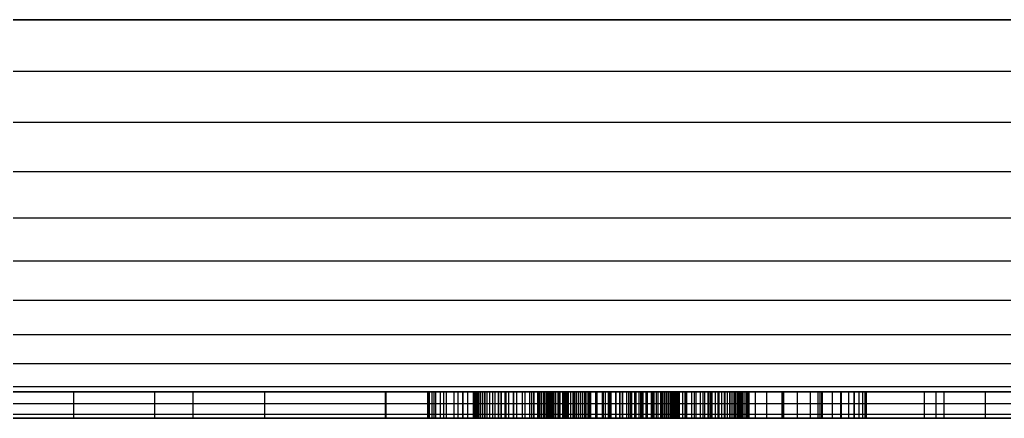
# Model space of a CAD drawing. Header units: millimetres. Extents: x -658 to 1307, y -81 to 472.
# Drawn here: x 588.76 to 599.88, y 308.11 to 312.61 of the extents above; entities that cross this region are included whole.
import ezdxf

# ---------------------------------------------------------------- set-up
doc = ezdxf.new("R2010")
doc.units = ezdxf.units.MM
doc.layers.get('0').update_dxf_attribs({"true_color": 0xffffff})
doc.layers.add('version_135', color=190, linetype='Continuous', true_color=0x9900ff)

# ---------------------------------------------------------------- blocks, each defined once
blk = doc.blocks.new('Group_21')
for p, q in [((-20.8, -42.314, -4.5), (97.2, -42.314, -4.5)), ((97.2, -42.314, 0), (-20.8, -42.314, 0)), ((94.2, -42.314, -34.5), (-17.8, -42.314, -34.499)), ((97.2, -42.9, -0.044), (-20.8, -42.9, -0.043)), ((97.2, -43.475, -0.163), (-20.8, -43.475, -0.162)), ((97.2, -44.03, -0.354), (-20.8, -44.03, -0.354)), ((97.2, -44.555, -0.616), (-20.8, -44.555, -0.616)), ((97.2, -45.042, -0.944), (-20.8, -45.042, -0.943)), ((97.2, -45.484, -1.331), (-20.8, -45.484, -1.331)), ((97.2, -45.871, -1.772), (-20.8, -45.871, -1.772)), ((97.2, -46.198, -2.259), (-20.8, -46.198, -2.259)), ((97.2, -46.46, -2.785), (-20.8, -46.46, -2.784)), ((-2.483, -46.514, -20.321), (-11.523, -46.514, -20.321)), ((-2.492, -46.514, -30.643), (-6.01, -46.514, -30.643)), ((-6.01, -46.514, -22.76), (-4.664, -46.514, -22.76)), ((-6.01, -46.514, -30.643), (-6.01, -46.514, -22.76)), ((-6.01, -46.814, -30.643), (-6.01, -46.514, -30.643)), ((-6.01, -46.814, -22.76), (-6.01, -46.514, -22.76)), ((-1.562, -46.514, -17.568), (-5.098, -46.514, -17.568)), ((-5.098, -46.514, -17.568), (-5.098, -46.514, -9.911)), ((-5.098, -46.814, -17.568), (-5.098, -46.514, -17.568)), ((-5.098, -46.814, -9.911), (-5.098, -46.514, -9.911)), ((-5.098, -46.514, -9.911), (-1.67, -46.514, -9.911)), ((-4.664, -46.514, -29.407), (-2.492, -46.514, -29.407)), ((-4.664, -46.514, -22.76), (-4.664, -46.514, -29.407)), ((-4.664, -46.814, -29.407), (-4.664, -46.514, -29.407)), ((-4.664, -46.814, -22.76), (-4.664, -46.514, -22.76)), ((-3.855, -46.514, -16.411), (-1.562, -46.514, -16.411)), ((-3.855, -46.514, -14.15), (-3.855, -46.514, -16.411)), ((-1.833, -46.514, -14.15), (-3.855, -46.514, -14.15)), ((-3.855, -46.514, -11.058), (-3.855, -46.514, -13.091)), ((-3.855, -46.514, -13.091), (-1.833, -46.514, -13.091)), ((-3.855, -46.814, -14.15), (-3.855, -46.514, -14.15)), ((-3.855, -46.814, -11.058), (-3.855, -46.514, -11.058)), ((-1.67, -46.514, -11.058), (-3.855, -46.514, -11.058)), ((-3.855, -46.814, -16.411), (-3.855, -46.514, -16.411)), ((-3.855, -46.814, -13.091), (-3.855, -46.514, -13.091)), ((-2.492, -46.514, -29.407), (-2.492, -46.514, -30.643)), ((-2.492, -46.814, -30.643), (-2.492, -46.514, -30.643)), ((-2.492, -46.814, -29.407), (-2.492, -46.514, -29.407)), ((-2.483, -46.514, -20.212), (-2.483, -46.514, -20.321)), ((-2.483, -46.814, -20.321), (-2.483, -46.514, -20.321)), ((-2.483, -46.814, -20.212), (-2.483, -46.514, -20.212)), ((-2.013, -46.814, -27.825), (-2.013, -46.514, -27.825)), ((-2.013, -46.814, -26.995), (-2.013, -46.514, -26.995)), ((-2.013, -46.814, -22.852), (-2.013, -46.514, -22.852)), ((-2.013, -46.814, -23.859), (-2.013, -46.514, -23.859)), ((-2.013, -46.814, -25.457), (-2.013, -46.514, -25.457)), ((-2.009, -46.514, -28.07), (-2.013, -46.514, -27.825)), ((-2.013, -46.514, -22.852), (-1.942, -46.514, -22.76)), ((-2.013, -46.514, -27.825), (-2.013, -46.514, -26.995)), ((-2.013, -46.514, -26.995), (-2.013, -46.514, -25.457)), ((-2.013, -46.514, -25.457), (-2.013, -46.514, -23.859)), ((-2.013, -46.514, -23.859), (-2.013, -46.514, -22.852)), ((-2.009, -46.814, -28.07), (-2.009, -46.514, -28.07)), ((-1.992, -46.514, -28.335), (-2.009, -46.514, -28.07)), ((-1.992, -46.814, -28.335), (-1.992, -46.514, -28.335)), ((-1.964, -46.514, -28.592), (-1.992, -46.514, -28.335)), ((-1.964, -46.814, -28.592), (-1.964, -46.514, -28.592)), ((-1.923, -46.514, -28.842), (-1.964, -46.514, -28.592)), ((-1.942, -46.814, -22.76), (-1.942, -46.514, -22.76)), ((-1.942, -46.514, -22.76), (-1.618, -46.514, -22.76)), ((-1.923, -46.814, -28.842), (-1.923, -46.514, -28.842)), ((-1.869, -46.514, -29.083), (-1.923, -46.514, -28.842)), ((-1.869, -46.814, -29.083), (-1.869, -46.514, -29.083)), ((-1.8, -46.514, -29.313), (-1.869, -46.514, -29.083)), ((-1.833, -46.514, -13.091), (-1.833, -46.514, -14.15)), ((-1.833, -46.814, -13.091), (-1.833, -46.514, -13.091)), ((-1.833, -46.814, -14.15), (-1.833, -46.514, -14.15)), ((-1.8, -46.814, -29.313), (-1.8, -46.514, -29.313)), ((-1.715, -46.514, -29.529), (-1.8, -46.514, -29.313)), ((-1.715, -46.814, -29.529), (-1.715, -46.514, -29.529)), ((-1.614, -46.514, -29.731), (-1.715, -46.514, -29.529)), ((-1.67, -46.814, -9.911), (-1.67, -46.514, -9.911)), ((-1.67, -46.814, -11.058), (-1.67, -46.514, -11.058)), ((-1.67, -46.514, -9.911), (-1.67, -46.514, -11.058)), ((-1.618, -46.814, -22.76), (-1.618, -46.514, -22.76)), ((-1.618, -46.514, -22.76), (-1.186, -46.514, -22.76)), ((-1.614, -46.814, -29.731), (-1.614, -46.514, -29.731)), ((-1.497, -46.514, -29.92), (-1.614, -46.514, -29.731)), ((-1.562, -46.514, -16.411), (-1.562, -46.514, -17.568)), ((-1.562, -46.814, -17.568), (-1.562, -46.514, -17.568)), ((-1.562, -46.814, -16.411), (-1.562, -46.514, -16.411)), ((-1.497, -46.814, -29.92), (-1.497, -46.514, -29.92)), ((-1.363, -46.514, -30.095), (-1.497, -46.514, -29.92)), ((-1.482, -46.814, -20.31), (-1.482, -46.514, -20.31)), ((-1.477, -46.814, -20.179), (-1.477, -46.514, -20.179)), ((-1.47, -46.814, -20.437), (-1.47, -46.514, -20.437)), ((-1.46, -46.814, -20.048), (-1.46, -46.514, -20.048)), ((-1.446, -46.814, -20.561), (-1.446, -46.514, -20.561)), ((-1.431, -46.814, -19.919), (-1.431, -46.514, -19.919)), ((-1.412, -46.814, -20.684), (-1.412, -46.514, -20.684)), ((-1.391, -46.814, -19.794), (-1.391, -46.514, -19.794)), ((-1.368, -46.814, -20.803), (-1.368, -46.514, -20.803)), ((-1.363, -46.814, -30.095), (-1.363, -46.514, -30.095)), ((-1.213, -46.514, -30.254), (-1.363, -46.514, -30.095)), ((-1.341, -46.814, -19.672), (-1.341, -46.514, -19.672)), ((-1.314, -46.814, -20.918), (-1.314, -46.514, -20.918)), ((-1.28, -46.814, -19.555), (-1.28, -46.514, -19.555)), ((-1.251, -46.814, -21.028), (-1.251, -46.514, -21.028)), ((-1.213, -46.814, -30.254), (-1.213, -46.514, -30.254)), ((-1.046, -46.514, -30.396), (-1.213, -46.514, -30.254)), ((-1.209, -46.814, -19.444), (-1.209, -46.514, -19.444)), ((-1.186, -46.814, -22.76), (-1.186, -46.514, -22.76)), ((-1.186, -46.514, -22.76), (-0.816, -46.514, -22.76)), ((-1.179, -46.814, -21.132), (-1.179, -46.514, -21.132)), ((0.157, -46.514, -17.568), (-1.14, -46.514, -17.568)), ((-1.14, -46.514, -17.568), (0.763, -46.514, -9.911)), ((-1.14, -46.814, -17.568), (-1.14, -46.514, -17.568)), ((-1.129, -46.814, -19.339), (-1.129, -46.514, -19.339)), ((-1.098, -46.814, -21.23), (-1.098, -46.514, -21.23)), ((-1.046, -46.814, -30.396), (-1.046, -46.514, -30.396)), ((-0.862, -46.514, -30.52), (-1.046, -46.514, -30.396)), ((-1.04, -46.814, -19.242), (-1.04, -46.514, -19.242)), ((-1.009, -46.814, -21.321), (-1.009, -46.514, -21.321)), ((-0.943, -46.814, -19.153), (-0.943, -46.514, -19.153)), ((-0.913, -46.814, -21.404), (-0.913, -46.514, -21.404)), ((-0.862, -46.814, -30.52), (-0.862, -46.514, -30.52)), ((-0.661, -46.514, -30.628), (-0.862, -46.514, -30.52)), ((-0.838, -46.814, -19.073), (-0.838, -46.514, -19.073)), ((-0.816, -46.514, -22.76), (-0.677, -46.514, -22.766)), ((-0.816, -46.814, -22.76), (-0.816, -46.514, -22.76)), ((-0.81, -46.814, -21.479), (-0.81, -46.514, -21.479)), ((-0.771, -46.814, -20.242), (-0.771, -46.514, -20.242)), ((-0.77, -46.814, -20.166), (-0.77, -46.514, -20.166)), ((-0.766, -46.514, -20.36), (-0.759, -46.514, -20.432)), ((-0.765, -46.514, -20.318), (-0.766, -46.514, -20.36)), ((-0.766, -46.814, -20.36), (-0.766, -46.514, -20.36)), ((-0.765, -46.814, -20.318), (-0.765, -46.514, -20.318)), ((-0.762, -46.814, -20.09), (-0.762, -46.514, -20.09)), ((-0.759, -46.514, -20.432), (-0.746, -46.514, -20.504)), ((-0.759, -46.814, -20.432), (-0.759, -46.514, -20.432)), ((-0.747, -46.814, -20.015), (-0.747, -46.514, -20.015)), ((-0.746, -46.514, -20.504), (-0.727, -46.514, -20.573)), ((-0.746, -46.814, -20.504), (-0.746, -46.514, -20.504)), ((-0.727, -46.514, -20.573), (-0.701, -46.514, -20.641)), ((-0.727, -46.814, -19.002), (-0.727, -46.514, -19.002)), ((-0.727, -46.814, -20.573), (-0.727, -46.514, -20.573)), ((-0.724, -46.814, -19.943), (-0.724, -46.514, -19.943)), ((-0.702, -46.814, -21.545), (-0.702, -46.514, -21.545)), ((-0.701, -46.514, -20.641), (-0.67, -46.514, -20.706)), ((-0.701, -46.814, -20.641), (-0.701, -46.514, -20.641)), ((-0.695, -46.814, -19.872), (-0.695, -46.514, -19.872)), ((-0.677, -46.514, -26.526), (-0.677, -46.514, -27.587)), ((-0.677, -46.514, -27.587), (-0.676, -46.514, -27.814)), ((-0.677, -46.514, -22.766), (-0.677, -46.514, -23.481)), ((-0.677, -46.514, -24.946), (-0.677, -46.514, -26.526)), ((-0.677, -46.514, -23.481), (-0.677, -46.514, -24.946)), ((-0.677, -46.814, -26.526), (-0.677, -46.514, -26.526)), ((-0.677, -46.814, -22.766), (-0.677, -46.514, -22.766)), ((-0.677, -46.814, -27.587), (-0.677, -46.514, -27.587)), ((-0.677, -46.814, -23.481), (-0.677, -46.514, -23.481)), ((-0.677, -46.814, -24.946), (-0.677, -46.514, -24.946)), ((-0.676, -46.514, -27.814), (-0.671, -46.514, -27.973)), ((-0.676, -46.814, -27.814), (-0.676, -46.514, -27.814)), ((-0.671, -46.514, -27.973), (-0.661, -46.514, -28.129)), ((-0.671, -46.814, -27.973), (-0.671, -46.514, -27.973)), ((-0.67, -46.514, -20.706), (-0.632, -46.514, -20.768)), ((-0.67, -46.814, -20.706), (-0.67, -46.514, -20.706)), ((-0.661, -46.814, -30.628), (-0.661, -46.514, -30.628)), ((-0.661, -46.514, -28.129), (-0.646, -46.514, -28.282)), ((-0.442, -46.514, -30.716), (-0.661, -46.514, -30.628)), ((-0.661, -46.814, -28.129), (-0.661, -46.514, -28.129)), ((-0.66, -46.814, -19.805), (-0.66, -46.514, -19.805)), ((-0.646, -46.514, -28.282), (-0.627, -46.514, -28.433)), ((-0.646, -46.814, -28.282), (-0.646, -46.514, -28.282)), ((-0.632, -46.514, -20.768), (-0.589, -46.514, -20.826)), ((-0.632, -46.814, -20.768), (-0.632, -46.514, -20.768)), ((-0.627, -46.514, -28.433), (-0.601, -46.514, -28.578)), ((-0.627, -46.814, -28.433), (-0.627, -46.514, -28.433)), ((-0.618, -46.814, -19.741), (-0.618, -46.514, -19.741)), ((-0.61, -46.814, -18.941), (-0.61, -46.514, -18.941)), ((-0.601, -46.514, -28.578), (-0.568, -46.514, -28.716)), ((-0.601, -46.814, -28.578), (-0.601, -46.514, -28.578)), ((-0.589, -46.514, -20.826), (-0.541, -46.514, -20.88)), ((-0.589, -46.814, -20.826), (-0.589, -46.514, -20.826)), ((-0.588, -46.814, -21.601), (-0.588, -46.514, -21.601)), ((-0.57, -46.814, -19.682), (-0.57, -46.514, -19.682)), ((-0.568, -46.514, -28.716), (-0.527, -46.514, -28.845)), ((-0.568, -46.814, -28.716), (-0.568, -46.514, -28.716)), ((-0.541, -46.514, -20.88), (-0.489, -46.514, -20.929)), ((-0.541, -46.814, -20.88), (-0.541, -46.514, -20.88)), ((-0.527, -46.514, -28.845), (-0.478, -46.514, -28.966)), ((-0.527, -46.814, -28.845), (-0.527, -46.514, -28.845)), ((-0.517, -46.814, -19.627), (-0.517, -46.514, -19.627)), ((-0.489, -46.514, -20.929), (-0.432, -46.514, -20.974)), ((-0.489, -46.814, -20.929), (-0.489, -46.514, -20.929)), ((-0.488, -46.814, -18.89), (-0.488, -46.514, -18.89)), ((-0.478, -46.514, -28.966), (-0.422, -46.514, -29.079)), ((-0.478, -46.814, -28.966), (-0.478, -46.514, -28.966)), ((-0.47, -46.814, -21.648), (-0.47, -46.514, -21.648)), ((-0.459, -46.814, -19.578), (-0.459, -46.514, -19.578)), ((-0.442, -46.814, -30.716), (-0.442, -46.514, -30.716)), ((-0.201, -46.514, -30.781), (-0.442, -46.514, -30.716)), ((-0.432, -46.514, -20.974), (-0.371, -46.514, -21.013)), ((-0.432, -46.814, -20.974), (-0.432, -46.514, -20.974)), ((-0.422, -46.514, -29.079), (-0.357, -46.514, -29.182)), ((-0.422, -46.814, -29.079), (-0.422, -46.514, -29.079)), ((-0.397, -46.814, -19.534), (-0.397, -46.514, -19.534)), ((-0.371, -46.514, -21.013), (-0.307, -46.514, -21.046)), ((-0.371, -46.814, -21.013), (-0.371, -46.514, -21.013)), ((-0.363, -46.814, -18.851), (-0.363, -46.514, -18.851)), ((-0.357, -46.514, -29.182), (-0.283, -46.514, -29.275)), ((-0.357, -46.814, -29.182), (-0.357, -46.514, -29.182)), ((-0.349, -46.814, -21.685), (-0.349, -46.514, -21.685)), ((-0.33, -46.814, -19.497), (-0.33, -46.514, -19.497)), ((-0.307, -46.514, -21.046), (-0.24, -46.514, -21.074)), ((-0.307, -46.814, -21.046), (-0.307, -46.514, -21.046)), ((-0.283, -46.514, -29.275), (-0.199, -46.514, -29.357)), ((-0.283, -46.814, -29.275), (-0.283, -46.514, -29.275)), ((-0.261, -46.814, -19.466), (-0.261, -46.514, -19.466)), ((-0.24, -46.514, -21.074), (-0.171, -46.514, -21.095)), ((-0.24, -46.814, -21.074), (-0.24, -46.514, -21.074)), ((-0.234, -46.814, -18.822), (-0.234, -46.514, -18.822)), ((-0.224, -46.814, -21.711), (-0.224, -46.514, -21.711)), ((-0.201, -46.814, -30.781), (-0.201, -46.514, -30.781)), ((0.059, -46.514, -30.823), (-0.201, -46.514, -30.781)), ((-0.199, -46.514, -29.357), (-0.107, -46.514, -29.429)), ((-0.199, -46.814, -29.357), (-0.199, -46.514, -29.357)), ((-0.188, -46.814, -19.442), (-0.188, -46.514, -19.442)), ((-0.171, -46.514, -21.095), (-0.1, -46.514, -21.11)), ((-0.171, -46.814, -21.095), (-0.171, -46.514, -21.095)), ((-0.114, -46.814, -19.424), (-0.114, -46.514, -19.424)), ((-0.107, -46.514, -29.429), (-0.004, -46.514, -29.489)), ((-0.107, -46.814, -29.429), (-0.107, -46.514, -29.429)), ((-0.103, -46.814, -18.805), (-0.103, -46.514, -18.805)), ((-0.1, -46.514, -21.11), (-0.028, -46.514, -21.119)), ((-0.1, -46.814, -21.11), (-0.1, -46.514, -21.11)), ((-0.098, -46.814, -21.727), (-0.098, -46.514, -21.727)), ((-0.039, -46.814, -19.414), (-0.039, -46.514, -19.414)), ((-0.028, -46.514, -21.119), (0.044, -46.514, -21.121)), ((-0.028, -46.814, -21.119), (-0.028, -46.514, -21.119)), ((-0.004, -46.514, -29.489), (0.111, -46.514, -29.535)), ((-0.004, -46.814, -29.489), (-0.004, -46.514, -29.489)), ((0.028, -46.814, -21.733), (0.028, -46.514, -21.733)), ((0.028, -46.814, -18.799), (0.028, -46.514, -18.799)), ((0.037, -46.814, -19.411), (0.037, -46.514, -19.411)), ((0.044, -46.514, -21.121), (0.116, -46.514, -21.116)), ((0.044, -46.814, -21.121), (0.044, -46.514, -21.121)), ((0.059, -46.814, -30.823), (0.059, -46.514, -30.823)), ((0.341, -46.514, -30.842), (0.059, -46.514, -30.823)), ((0.111, -46.514, -29.535), (0.237, -46.514, -29.566)), ((0.111, -46.814, -29.535), (0.111, -46.514, -29.535)), ((0.113, -46.814, -19.415), (0.113, -46.514, -19.415)), ((0.116, -46.514, -21.116), (0.188, -46.514, -21.105)), ((0.116, -46.814, -21.116), (0.116, -46.514, -21.116)), ((0.155, -46.814, -21.727), (0.155, -46.514, -21.727)), ((0.546, -46.514, -15.946), (0.157, -46.514, -17.568)), ((0.157, -46.814, -17.568), (0.157, -46.514, -17.568)), ((0.16, -46.814, -18.805), (0.16, -46.514, -18.805)), ((0.188, -46.514, -21.105), (0.258, -46.514, -21.087)), ((0.188, -46.814, -21.105), (0.188, -46.514, -21.105)), ((0.189, -46.814, -19.427), (0.189, -46.514, -19.427)), ((0.237, -46.514, -29.566), (0.376, -46.514, -29.583)), ((0.237, -46.814, -29.566), (0.237, -46.514, -29.566)), ((0.258, -46.514, -21.087), (0.326, -46.514, -21.063)), ((0.258, -46.814, -21.087), (0.258, -46.514, -21.087)), ((0.262, -46.814, -19.445), (0.262, -46.514, -19.445)), ((0.281, -46.814, -21.711), (0.281, -46.514, -21.711)), ((0.291, -46.814, -18.822), (0.291, -46.514, -18.822)), ((0.326, -46.514, -21.063), (0.392, -46.514, -21.033)), ((0.326, -46.814, -21.063), (0.326, -46.514, -21.063)), ((0.334, -46.814, -19.471), (0.334, -46.514, -19.471)), ((0.341, -46.814, -30.842), (0.341, -46.514, -30.842)), ((0.634, -46.514, -30.839), (0.341, -46.514, -30.842)), ((0.376, -46.514, -29.583), (0.525, -46.514, -29.585)), ((0.376, -46.814, -29.583), (0.376, -46.514, -29.583)), ((0.392, -46.514, -21.033), (0.454, -46.514, -20.998)), ((0.392, -46.814, -21.033), (0.392, -46.514, -21.033)), ((0.403, -46.814, -19.503), (0.403, -46.514, -19.503)), ((0.405, -46.814, -21.685), (0.405, -46.514, -21.685)), ((0.42, -46.814, -18.851), (0.42, -46.514, -18.851)), ((0.454, -46.814, -20.998), (0.454, -46.514, -20.998)), ((0.454, -46.514, -20.998), (0.514, -46.514, -20.956)), ((0.469, -46.814, -19.541), (0.469, -46.514, -19.541)), ((0.514, -46.514, -20.956), (0.569, -46.514, -20.91)), ((0.514, -46.814, -20.956), (0.514, -46.514, -20.956)), ((0.525, -46.514, -29.585), (0.666, -46.514, -29.572)), ((0.525, -46.814, -29.585), (0.525, -46.514, -29.585)), ((0.527, -46.814, -21.648), (0.527, -46.514, -21.648)), ((0.531, -46.814, -19.586), (0.531, -46.514, -19.586)), ((0.545, -46.814, -18.89), (0.545, -46.514, -18.89)), ((2.558, -46.514, -15.946), (0.546, -46.514, -15.946)), ((0.546, -46.814, -15.946), (0.546, -46.514, -15.946)), ((0.569, -46.514, -20.91), (0.62, -46.514, -20.858)), ((0.569, -46.814, -20.91), (0.569, -46.514, -20.91)), ((0.588, -46.814, -19.636), (0.588, -46.514, -19.636)), ((0.62, -46.514, -20.858), (0.666, -46.514, -20.802)), ((0.62, -46.814, -20.858), (0.62, -46.514, -20.858)), ((0.634, -46.814, -30.839), (0.634, -46.514, -30.839)), ((0.91, -46.514, -30.814), (0.634, -46.514, -30.839)), ((0.64, -46.814, -19.692), (0.64, -46.514, -19.692)), ((0.645, -46.814, -21.601), (0.645, -46.514, -21.601)), ((0.666, -46.514, -20.802), (0.706, -46.514, -20.743)), ((0.666, -46.814, -20.802), (0.666, -46.514, -20.802)), ((0.666, -46.514, -29.572), (0.796, -46.514, -29.545)), ((0.666, -46.814, -29.572), (0.666, -46.514, -29.572)), ((0.667, -46.814, -18.941), (0.667, -46.514, -18.941)), ((0.687, -46.814, -19.752), (0.687, -46.514, -19.752)), ((0.706, -46.514, -20.743), (0.742, -46.514, -20.679)), ((0.706, -46.814, -20.743), (0.706, -46.514, -20.743)), ((0.709, -46.814, -14.929), (0.709, -46.514, -14.929)), ((1.542, -46.514, -11.134), (0.709, -46.514, -14.929)), ((0.709, -46.514, -14.929), (2.396, -46.514, -14.929)), ((0.728, -46.814, -19.816), (0.728, -46.514, -19.816)), ((0.742, -46.514, -20.679), (0.771, -46.514, -20.613)), ((0.742, -46.814, -20.679), (0.742, -46.514, -20.679)), ((0.759, -46.814, -21.545), (0.759, -46.514, -21.545)), ((0.762, -46.814, -19.884), (0.762, -46.514, -19.884)), ((0.763, -46.514, -9.911), (2.418, -46.514, -9.911)), ((0.763, -46.814, -9.911), (0.763, -46.514, -9.911)), ((0.771, -46.514, -20.613), (0.794, -46.514, -20.545)), ((0.771, -46.814, -20.613), (0.771, -46.514, -20.613)), ((0.784, -46.814, -19.002), (0.784, -46.514, -19.002)), ((0.79, -46.814, -19.955), (0.79, -46.514, -19.955)), ((0.794, -46.514, -20.545), (0.811, -46.514, -20.474)), ((0.794, -46.814, -20.545), (0.794, -46.514, -20.545)), ((0.796, -46.514, -29.545), (0.914, -46.514, -29.503)), ((0.796, -46.814, -29.545), (0.796, -46.514, -29.545)), ((0.811, -46.514, -20.474), (0.821, -46.514, -20.403)), ((0.811, -46.814, -20.028), (0.811, -46.514, -20.028)), ((0.811, -46.814, -20.474), (0.811, -46.514, -20.474)), ((0.821, -46.514, -20.403), (0.825, -46.514, -20.331)), ((0.821, -46.814, -20.403), (0.821, -46.514, -20.403)), ((0.825, -46.814, -20.331), (0.825, -46.514, -20.331)), ((0.826, -46.814, -20.103), (0.826, -46.514, -20.103)), ((0.832, -46.814, -20.255), (0.832, -46.514, -20.255)), ((0.832, -46.814, -20.179), (0.832, -46.514, -20.179)), ((0.867, -46.814, -21.479), (0.867, -46.514, -21.479)), ((0.895, -46.814, -19.073), (0.895, -46.514, -19.073)), ((0.91, -46.814, -30.814), (0.91, -46.514, -30.814)), ((1.166, -46.514, -30.765), (0.91, -46.514, -30.814)), ((0.914, -46.514, -29.503), (1.02, -46.514, -29.447)), ((0.914, -46.814, -29.503), (0.914, -46.514, -29.503)), ((0.97, -46.814, -21.404), (0.97, -46.514, -21.404)), ((1, -46.814, -19.153), (1, -46.514, -19.153)), ((1.02, -46.514, -29.447), (1.115, -46.514, -29.378)), ((1.02, -46.814, -29.447), (1.02, -46.514, -29.447)), ((1.066, -46.814, -21.321), (1.066, -46.514, -21.321)), ((1.097, -46.814, -19.242), (1.097, -46.514, -19.242)), ((1.115, -46.514, -29.378), (1.201, -46.514, -29.298)), ((1.115, -46.814, -29.378), (1.115, -46.514, -29.378)), ((1.155, -46.814, -21.23), (1.155, -46.514, -21.23)), ((1.166, -46.814, -30.765), (1.166, -46.514, -30.765)), ((1.403, -46.514, -30.694), (1.166, -46.514, -30.765)), ((1.186, -46.814, -19.339), (1.186, -46.514, -19.339)), ((1.201, -46.514, -29.298), (1.278, -46.514, -29.208)), ((1.201, -46.814, -29.298), (1.201, -46.514, -29.298)), ((1.236, -46.814, -21.132), (1.236, -46.514, -21.132)), ((1.266, -46.814, -19.444), (1.266, -46.514, -19.444)), ((1.278, -46.514, -29.208), (1.345, -46.514, -29.108)), ((1.278, -46.814, -29.208), (1.278, -46.514, -29.208)), ((1.308, -46.814, -21.028), (1.308, -46.514, -21.028)), ((1.337, -46.814, -19.555), (1.337, -46.514, -19.555)), ((1.345, -46.514, -29.108), (1.403, -46.514, -28.998)), ((1.345, -46.814, -29.108), (1.345, -46.514, -29.108)), ((1.371, -46.814, -20.918), (1.371, -46.514, -20.918)), ((1.398, -46.814, -19.672), (1.398, -46.514, -19.672)), ((1.403, -46.814, -30.694), (1.403, -46.514, -30.694)), ((1.403, -46.514, -28.998), (1.454, -46.514, -28.879)), ((1.619, -46.514, -30.601), (1.403, -46.514, -30.694)), ((1.403, -46.814, -28.998), (1.403, -46.514, -28.998)), ((1.425, -46.814, -20.803), (1.425, -46.514, -20.803)), ((1.448, -46.814, -19.794), (1.448, -46.514, -19.794)), ((1.454, -46.514, -28.879), (1.497, -46.514, -28.752)), ((1.454, -46.814, -28.879), (1.454, -46.514, -28.879)), ((1.469, -46.814, -20.684), (1.469, -46.514, -20.684)), ((1.488, -46.814, -19.919), (1.488, -46.514, -19.919)), ((1.497, -46.514, -28.752), (1.533, -46.514, -28.617)), ((1.497, -46.814, -28.752), (1.497, -46.514, -28.752)), ((1.503, -46.814, -20.561), (1.503, -46.514, -20.561)), ((1.517, -46.814, -20.048), (1.517, -46.514, -20.048)), ((1.526, -46.814, -20.437), (1.526, -46.514, -20.437)), ((1.533, -46.514, -28.617), (1.561, -46.514, -28.474)), ((1.533, -46.814, -28.617), (1.533, -46.514, -28.617)), ((1.534, -46.814, -20.179), (1.534, -46.514, -20.179)), ((1.539, -46.814, -20.31), (1.539, -46.514, -20.31)), ((1.542, -46.814, -11.134), (1.542, -46.514, -11.134)), ((1.585, -46.514, -11.134), (1.542, -46.514, -11.134)), ((1.561, -46.514, -28.474), (1.582, -46.514, -28.324)), ((1.561, -46.814, -28.474), (1.561, -46.514, -28.474)), ((1.582, -46.514, -28.324), (1.598, -46.514, -28.171)), ((1.582, -46.814, -28.324), (1.582, -46.514, -28.324)), ((1.585, -46.814, -11.134), (1.585, -46.514, -11.134)), ((2.396, -46.514, -14.929), (1.585, -46.514, -11.134)), ((1.598, -46.514, -28.171), (1.609, -46.514, -28.016)), ((1.598, -46.814, -28.171), (1.598, -46.514, -28.171)), ((1.609, -46.514, -28.016), (1.615, -46.514, -27.858)), ((1.609, -46.814, -28.016), (1.609, -46.514, -28.016)), ((1.615, -46.514, -27.858), (1.617, -46.514, -27.703)), ((1.615, -46.814, -27.858), (1.615, -46.514, -27.858)), ((1.617, -46.814, -23.832), (1.617, -46.514, -23.832)), ((1.617, -46.814, -22.85), (1.617, -46.514, -22.85)), ((1.617, -46.814, -25.392), (1.617, -46.514, -25.392)), ((1.617, -46.814, -26.894), (1.617, -46.514, -26.894)), ((1.617, -46.814, -27.703), (1.617, -46.514, -27.703)), ((1.617, -46.514, -27.703), (1.617, -46.514, -26.894)), ((1.617, -46.514, -26.894), (1.617, -46.514, -25.392)), ((1.617, -46.514, -22.85), (1.688, -46.514, -22.76)), ((1.617, -46.514, -25.392), (1.617, -46.514, -23.832)), ((1.617, -46.514, -23.832), (1.617, -46.514, -22.85)), ((1.619, -46.814, -30.601), (1.619, -46.514, -30.601)), ((1.817, -46.514, -30.488), (1.619, -46.514, -30.601)), ((1.688, -46.814, -22.76), (1.688, -46.514, -22.76)), ((1.688, -46.514, -22.76), (2.009, -46.514, -22.76)), ((1.817, -46.814, -30.488), (1.817, -46.514, -30.488)), ((1.999, -46.514, -30.359), (1.817, -46.514, -30.488)), ((1.991, -46.814, -18.793), (1.991, -46.514, -18.793)), ((1.991, -46.814, -21.569), (1.991, -46.514, -21.569)), ((2.654, -46.514, -21.569), (1.991, -46.514, -21.569)), ((1.991, -46.514, -21.569), (1.991, -46.514, -18.793)), ((1.991, -46.514, -18.793), (3.819, -46.514, -18.793)), ((1.999, -46.814, -30.359), (1.999, -46.514, -30.359)), ((2.164, -46.514, -30.212), (1.999, -46.514, -30.359)), ((2.009, -46.814, -22.76), (2.009, -46.514, -22.76)), ((2.009, -46.514, -22.76), (2.437, -46.514, -22.76)), ((2.164, -46.814, -30.212), (2.164, -46.514, -30.212)), ((2.312, -46.514, -30.049), (2.164, -46.514, -30.212)), ((2.312, -46.814, -30.049), (2.312, -46.514, -30.049)), ((2.444, -46.514, -29.87), (2.312, -46.514, -30.049)), ((2.396, -46.814, -14.929), (2.396, -46.514, -14.929)), ((2.418, -46.514, -9.911), (4.288, -46.514, -17.568)), ((2.418, -46.814, -9.911), (2.418, -46.514, -9.911)), ((2.437, -46.814, -22.76), (2.437, -46.514, -22.76)), ((2.437, -46.514, -22.76), (2.804, -46.514, -22.76)), ((2.444, -46.814, -29.87), (2.444, -46.514, -29.87)), ((2.559, -46.514, -29.677), (2.444, -46.514, -29.87)), ((2.936, -46.514, -17.568), (2.558, -46.514, -15.946)), ((2.558, -46.814, -15.946), (2.558, -46.514, -15.946)), ((2.559, -46.814, -29.677), (2.559, -46.514, -29.677)), ((2.659, -46.514, -29.471), (2.559, -46.514, -29.677)), ((2.654, -46.814, -19.366), (2.654, -46.514, -19.366)), ((2.654, -46.814, -19.938), (2.654, -46.514, -19.938)), ((2.654, -46.814, -20.491), (2.654, -46.514, -20.491)), ((2.654, -46.814, -21.569), (2.654, -46.514, -21.569)), ((3.819, -46.514, -19.366), (2.654, -46.514, -19.366)), ((2.654, -46.514, -19.366), (2.654, -46.514, -19.938)), ((2.654, -46.514, -20.491), (2.654, -46.514, -21.569)), ((3.728, -46.514, -20.491), (2.654, -46.514, -20.491)), ((2.654, -46.514, -19.938), (3.728, -46.514, -19.938)), ((2.659, -46.814, -29.471), (2.659, -46.514, -29.471)), ((2.742, -46.514, -29.251), (2.659, -46.514, -29.471)), ((2.742, -46.814, -29.251), (2.742, -46.514, -29.251)), ((2.809, -46.514, -29.018), (2.742, -46.514, -29.251)), ((2.804, -46.814, -22.76), (2.804, -46.514, -22.76)), ((2.804, -46.514, -22.76), (2.942, -46.514, -22.766)), ((2.809, -46.814, -29.018), (2.809, -46.514, -29.018)), ((2.861, -46.514, -28.774), (2.809, -46.514, -29.018)), ((2.861, -46.814, -28.774), (2.861, -46.514, -28.774)), ((2.9, -46.514, -28.523), (2.861, -46.514, -28.774)), ((2.9, -46.814, -28.523), (2.9, -46.514, -28.523)), ((2.927, -46.514, -28.264), (2.9, -46.514, -28.523)), ((2.927, -46.814, -28.264), (2.927, -46.514, -28.264)), ((2.94, -46.514, -27.997), (2.927, -46.514, -28.264)), ((4.288, -46.514, -17.568), (2.936, -46.514, -17.568)), ((2.936, -46.814, -17.568), (2.936, -46.514, -17.568)), ((2.94, -46.814, -27.997), (2.94, -46.514, -27.997)), ((2.942, -46.514, -27.706), (2.94, -46.514, -27.997)), ((2.942, -46.814, -22.766), (2.942, -46.514, -22.766)), ((2.942, -46.814, -23.498), (2.942, -46.514, -23.498)), ((2.942, -46.814, -24.999), (2.942, -46.514, -24.999)), ((2.942, -46.814, -27.706), (2.942, -46.514, -27.706)), ((2.942, -46.814, -26.619), (2.942, -46.514, -26.619)), ((2.942, -46.514, -24.999), (2.942, -46.514, -26.619)), ((2.942, -46.514, -26.619), (2.942, -46.514, -27.706)), ((2.942, -46.514, -22.766), (2.942, -46.514, -23.498)), ((2.942, -46.514, -23.498), (2.942, -46.514, -24.999)), ((5.08, -46.514, -23.896), (3.599, -46.514, -23.896)), ((3.599, -46.514, -23.896), (3.599, -46.514, -22.76)), ((3.599, -46.514, -22.76), (7.875, -46.514, -22.76)), ((3.599, -46.814, -23.896), (3.599, -46.514, -23.896)), ((3.599, -46.814, -22.76), (3.599, -46.514, -22.76)), ((3.728, -46.814, -19.938), (3.728, -46.514, -19.938)), ((3.728, -46.814, -20.491), (3.728, -46.514, -20.491)), ((3.728, -46.514, -19.938), (3.728, -46.514, -20.491)), ((3.819, -46.814, -19.366), (3.819, -46.514, -19.366)), ((3.819, -46.514, -18.793), (3.819, -46.514, -19.366)), ((3.819, -46.814, -18.793), (3.819, -46.514, -18.793)), ((4.288, -46.814, -17.568), (4.288, -46.514, -17.568)), ((97.2, -46.652, -3.34), (-20.8, -46.652, -3.339)), ((97.2, -46.771, -3.915), (-20.8, -46.771, -3.914)), ((97.2, -46.814, -4.5), (-20.8, -46.814, -4.499)), ((94.2, -46.814, -34.5), (-17.8, -46.814, -34.499)), ((-2.483, -46.814, -20.321), (-11.523, -46.814, -20.321)), ((-6.01, -46.814, -30.643), (-6.01, -46.814, -22.76)), ((-6.01, -46.814, -22.76), (-4.664, -46.814, -22.76)), ((-2.492, -46.814, -30.643), (-6.01, -46.814, -30.643)), ((-5.098, -46.814, -17.568), (-5.098, -46.814, -9.911)), ((-5.098, -46.814, -9.911), (-1.67, -46.814, -9.911)), ((-1.562, -46.814, -17.568), (-5.098, -46.814, -17.568)), ((-4.664, -46.814, -29.407), (-2.492, -46.814, -29.407)), ((-4.664, -46.814, -22.76), (-4.664, -46.814, -29.407)), ((-3.855, -46.814, -13.091), (-1.833, -46.814, -13.091)), ((-1.67, -46.814, -11.058), (-3.855, -46.814, -11.058)), ((-3.855, -46.814, -11.058), (-3.855, -46.814, -13.091)), ((-1.833, -46.814, -14.15), (-3.855, -46.814, -14.15)), ((-3.855, -46.814, -14.15), (-3.855, -46.814, -16.411)), ((-3.855, -46.814, -16.411), (-1.562, -46.814, -16.411)), ((-2.492, -46.814, -29.407), (-2.492, -46.814, -30.643)), ((-2.483, -46.814, -20.212), (-2.483, -46.814, -20.321)), ((-2.013, -46.814, -26.995), (-2.013, -46.814, -25.457)), ((-2.013, -46.814, -27.825), (-2.013, -46.814, -26.995)), ((-2.009, -46.814, -28.07), (-2.013, -46.814, -27.825)), ((-2.013, -46.814, -25.457), (-2.013, -46.814, -23.859)), ((-2.013, -46.814, -22.852), (-1.942, -46.814, -22.76)), ((-2.013, -46.814, -23.859), (-2.013, -46.814, -22.852)), ((-1.992, -46.814, -28.335), (-2.009, -46.814, -28.07)), ((-1.964, -46.814, -28.592), (-1.992, -46.814, -28.335)), ((-1.923, -46.814, -28.842), (-1.964, -46.814, -28.592)), ((-1.942, -46.814, -22.76), (-1.618, -46.814, -22.76)), ((-1.869, -46.814, -29.083), (-1.923, -46.814, -28.842)), ((-1.8, -46.814, -29.313), (-1.869, -46.814, -29.083)), ((-1.833, -46.814, -13.091), (-1.833, -46.814, -14.15)), ((-1.715, -46.814, -29.529), (-1.8, -46.814, -29.313)), ((-1.614, -46.814, -29.731), (-1.715, -46.814, -29.529)), ((-1.67, -46.814, -9.911), (-1.67, -46.814, -11.058)), ((-1.618, -46.814, -22.76), (-1.186, -46.814, -22.76)), ((-1.497, -46.814, -29.92), (-1.614, -46.814, -29.731)), ((-1.562, -46.814, -16.411), (-1.562, -46.814, -17.568)), ((-1.363, -46.814, -30.095), (-1.497, -46.814, -29.92)), ((-1.213, -46.814, -30.254), (-1.363, -46.814, -30.095)), ((-1.046, -46.814, -30.396), (-1.213, -46.814, -30.254)), ((-1.186, -46.814, -22.76), (-0.816, -46.814, -22.76)), ((-1.14, -46.814, -17.568), (0.763, -46.814, -9.911)), ((0.157, -46.814, -17.568), (-1.14, -46.814, -17.568)), ((-0.862, -46.814, -30.52), (-1.046, -46.814, -30.396)), ((-0.661, -46.814, -30.628), (-0.862, -46.814, -30.52)), ((-0.816, -46.814, -22.76), (-0.677, -46.814, -22.766)), ((-0.766, -46.814, -20.36), (-0.759, -46.814, -20.432)), ((-0.765, -46.814, -20.318), (-0.766, -46.814, -20.36)), ((-0.759, -46.814, -20.432), (-0.746, -46.814, -20.504)), ((-0.746, -46.814, -20.504), (-0.727, -46.814, -20.573)), ((-0.727, -46.814, -20.573), (-0.701, -46.814, -20.641)), ((-0.701, -46.814, -20.641), (-0.67, -46.814, -20.706)), ((-0.677, -46.814, -22.766), (-0.677, -46.814, -23.481)), ((-0.677, -46.814, -23.481), (-0.677, -46.814, -24.946)), ((-0.677, -46.814, -24.946), (-0.677, -46.814, -26.526)), ((-0.677, -46.814, -27.587), (-0.676, -46.814, -27.814)), ((-0.677, -46.814, -26.526), (-0.677, -46.814, -27.587)), ((-0.676, -46.814, -27.814), (-0.671, -46.814, -27.973)), ((-0.671, -46.814, -27.973), (-0.661, -46.814, -28.129)), ((-0.67, -46.814, -20.706), (-0.632, -46.814, -20.768)), ((-0.661, -46.814, -28.129), (-0.646, -46.814, -28.282)), ((-0.442, -46.814, -30.716), (-0.661, -46.814, -30.628)), ((-0.646, -46.814, -28.282), (-0.627, -46.814, -28.433)), ((-0.632, -46.814, -20.768), (-0.589, -46.814, -20.826)), ((-0.627, -46.814, -28.433), (-0.601, -46.814, -28.578)), ((-0.601, -46.814, -28.578), (-0.568, -46.814, -28.716)), ((-0.589, -46.814, -20.826), (-0.541, -46.814, -20.88)), ((-0.568, -46.814, -28.716), (-0.527, -46.814, -28.845)), ((-0.541, -46.814, -20.88), (-0.489, -46.814, -20.929)), ((-0.527, -46.814, -28.845), (-0.478, -46.814, -28.966)), ((-0.489, -46.814, -20.929), (-0.432, -46.814, -20.974)), ((-0.478, -46.814, -28.966), (-0.422, -46.814, -29.079)), ((-0.201, -46.814, -30.781), (-0.442, -46.814, -30.716)), ((-0.432, -46.814, -20.974), (-0.371, -46.814, -21.013)), ((-0.422, -46.814, -29.079), (-0.357, -46.814, -29.182)), ((-0.371, -46.814, -21.013), (-0.307, -46.814, -21.046)), ((-0.357, -46.814, -29.182), (-0.283, -46.814, -29.275)), ((-0.307, -46.814, -21.046), (-0.24, -46.814, -21.074)), ((-0.283, -46.814, -29.275), (-0.199, -46.814, -29.357)), ((-0.24, -46.814, -21.074), (-0.171, -46.814, -21.095)), ((0.059, -46.814, -30.823), (-0.201, -46.814, -30.781)), ((-0.199, -46.814, -29.357), (-0.107, -46.814, -29.429)), ((-0.171, -46.814, -21.095), (-0.1, -46.814, -21.11)), ((-0.107, -46.814, -29.429), (-0.004, -46.814, -29.489)), ((-0.1, -46.814, -21.11), (-0.028, -46.814, -21.119)), ((-0.028, -46.814, -21.119), (0.044, -46.814, -21.121)), ((-0.004, -46.814, -29.489), (0.111, -46.814, -29.535)), ((0.044, -46.814, -21.121), (0.116, -46.814, -21.116)), ((0.341, -46.814, -30.842), (0.059, -46.814, -30.823)), ((0.111, -46.814, -29.535), (0.237, -46.814, -29.566)), ((0.116, -46.814, -21.116), (0.188, -46.814, -21.105)), ((0.546, -46.814, -15.946), (0.157, -46.814, -17.568)), ((0.188, -46.814, -21.105), (0.258, -46.814, -21.087)), ((0.237, -46.814, -29.566), (0.376, -46.814, -29.583)), ((0.258, -46.814, -21.087), (0.326, -46.814, -21.063)), ((0.326, -46.814, -21.063), (0.392, -46.814, -21.033)), ((0.634, -46.814, -30.839), (0.341, -46.814, -30.842)), ((0.376, -46.814, -29.583), (0.525, -46.814, -29.585)), ((0.392, -46.814, -21.033), (0.454, -46.814, -20.998)), ((0.454, -46.814, -20.998), (0.514, -46.814, -20.956)), ((0.514, -46.814, -20.956), (0.569, -46.814, -20.91)), ((0.525, -46.814, -29.585), (0.666, -46.814, -29.572)), ((2.558, -46.814, -15.946), (0.546, -46.814, -15.946)), ((0.569, -46.814, -20.91), (0.62, -46.814, -20.858)), ((0.62, -46.814, -20.858), (0.666, -46.814, -20.802)), ((0.91, -46.814, -30.814), (0.634, -46.814, -30.839)), ((0.666, -46.814, -29.572), (0.796, -46.814, -29.545)), ((0.666, -46.814, -20.802), (0.706, -46.814, -20.743)), ((0.706, -46.814, -20.743), (0.742, -46.814, -20.679)), ((0.709, -46.814, -14.929), (2.396, -46.814, -14.929)), ((1.542, -46.814, -11.134), (0.709, -46.814, -14.929)), ((0.742, -46.814, -20.679), (0.771, -46.814, -20.613)), ((0.763, -46.814, -9.911), (2.418, -46.814, -9.911)), ((0.771, -46.814, -20.613), (0.794, -46.814, -20.545)), ((0.794, -46.814, -20.545), (0.811, -46.814, -20.474)), ((0.796, -46.814, -29.545), (0.914, -46.814, -29.503)), ((0.811, -46.814, -20.474), (0.821, -46.814, -20.403)), ((0.821, -46.814, -20.403), (0.825, -46.814, -20.331)), ((1.166, -46.814, -30.765), (0.91, -46.814, -30.814)), ((0.914, -46.814, -29.503), (1.02, -46.814, -29.447)), ((1.02, -46.814, -29.447), (1.115, -46.814, -29.378)), ((1.115, -46.814, -29.378), (1.201, -46.814, -29.298)), ((1.403, -46.814, -30.694), (1.166, -46.814, -30.765)), ((1.201, -46.814, -29.298), (1.278, -46.814, -29.208)), ((1.278, -46.814, -29.208), (1.345, -46.814, -29.108)), ((1.345, -46.814, -29.108), (1.403, -46.814, -28.998)), ((1.403, -46.814, -28.998), (1.454, -46.814, -28.879)), ((1.619, -46.814, -30.601), (1.403, -46.814, -30.694)), ((1.454, -46.814, -28.879), (1.497, -46.814, -28.752)), ((1.497, -46.814, -28.752), (1.533, -46.814, -28.617)), ((1.533, -46.814, -28.617), (1.561, -46.814, -28.474)), ((1.585, -46.814, -11.134), (1.542, -46.814, -11.134)), ((1.561, -46.814, -28.474), (1.582, -46.814, -28.324)), ((1.582, -46.814, -28.324), (1.598, -46.814, -28.171)), ((2.396, -46.814, -14.929), (1.585, -46.814, -11.134)), ((1.598, -46.814, -28.171), (1.609, -46.814, -28.016)), ((1.609, -46.814, -28.016), (1.615, -46.814, -27.858)), ((1.615, -46.814, -27.858), (1.617, -46.814, -27.703)), ((1.617, -46.814, -26.894), (1.617, -46.814, -25.392)), ((1.617, -46.814, -23.832), (1.617, -46.814, -22.85)), ((1.617, -46.814, -27.703), (1.617, -46.814, -26.894)), ((1.617, -46.814, -22.85), (1.688, -46.814, -22.76)), ((1.617, -46.814, -25.392), (1.617, -46.814, -23.832)), ((1.817, -46.814, -30.488), (1.619, -46.814, -30.601)), ((1.688, -46.814, -22.76), (2.009, -46.814, -22.76)), ((1.999, -46.814, -30.359), (1.817, -46.814, -30.488)), ((1.991, -46.814, -18.793), (3.819, -46.814, -18.793)), ((1.991, -46.814, -21.569), (1.991, -46.814, -18.793)), ((2.654, -46.814, -21.569), (1.991, -46.814, -21.569)), ((2.164, -46.814, -30.212), (1.999, -46.814, -30.359)), ((2.009, -46.814, -22.76), (2.437, -46.814, -22.76)), ((2.312, -46.814, -30.049), (2.164, -46.814, -30.212)), ((2.444, -46.814, -29.87), (2.312, -46.814, -30.049)), ((2.418, -46.814, -9.911), (4.288, -46.814, -17.568)), ((2.437, -46.814, -22.76), (2.804, -46.814, -22.76)), ((2.559, -46.814, -29.677), (2.444, -46.814, -29.87)), ((2.936, -46.814, -17.568), (2.558, -46.814, -15.946)), ((2.659, -46.814, -29.471), (2.559, -46.814, -29.677)), ((2.654, -46.814, -19.938), (3.728, -46.814, -19.938)), ((3.819, -46.814, -19.366), (2.654, -46.814, -19.366)), ((3.728, -46.814, -20.491), (2.654, -46.814, -20.491)), ((2.654, -46.814, -20.491), (2.654, -46.814, -21.569)), ((2.654, -46.814, -19.366), (2.654, -46.814, -19.938)), ((2.742, -46.814, -29.251), (2.659, -46.814, -29.471)), ((2.809, -46.814, -29.018), (2.742, -46.814, -29.251)), ((2.804, -46.814, -22.76), (2.942, -46.814, -22.766)), ((2.861, -46.814, -28.774), (2.809, -46.814, -29.018)), ((2.9, -46.814, -28.523), (2.861, -46.814, -28.774)), ((2.927, -46.814, -28.264), (2.9, -46.814, -28.523)), ((2.94, -46.814, -27.997), (2.927, -46.814, -28.264)), ((4.288, -46.814, -17.568), (2.936, -46.814, -17.568)), ((2.942, -46.814, -27.706), (2.94, -46.814, -27.997)), ((2.942, -46.814, -22.766), (2.942, -46.814, -23.498)), ((2.942, -46.814, -24.999), (2.942, -46.814, -26.619)), ((2.942, -46.814, -23.498), (2.942, -46.814, -24.999)), ((2.942, -46.814, -26.619), (2.942, -46.814, -27.706)), ((3.599, -46.814, -22.76), (7.875, -46.814, -22.76)), ((3.599, -46.814, -23.896), (3.599, -46.814, -22.76)), ((5.08, -46.814, -23.896), (3.599, -46.814, -23.896)), ((3.728, -46.814, -19.938), (3.728, -46.814, -20.491)), ((3.819, -46.814, -18.793), (3.819, -46.814, -19.366))]:
    blk.add_line(p, q)
at = {"color": 250, "true_color": 0x231f20}
for p, q in [((-11.522, -46.514, -20.212), (-2.483, -46.514, -20.212)), ((-11.522, -46.814, -20.212), (-2.483, -46.814, -20.212))]:
    blk.add_line(p, q, dxfattribs=at)
for points in [[(-0.765, -46.514, -20.318), (-0.771, -46.514, -20.242), (-0.77, -46.514, -20.166), (-0.762, -46.514, -20.09), (-0.747, -46.514, -20.015), (-0.724, -46.514, -19.943), (-0.695, -46.514, -19.872), (-0.66, -46.514, -19.805), (-0.618, -46.514, -19.741), (-0.57, -46.514, -19.682), (-0.517, -46.514, -19.627), (-0.459, -46.514, -19.578), (-0.397, -46.514, -19.534), (-0.33, -46.514, -19.497), (-0.261, -46.514, -19.466), (-0.188, -46.514, -19.442), (-0.114, -46.514, -19.424), (-0.039, -46.514, -19.414)], [(-0.039, -46.514, -19.414), (0.037, -46.514, -19.411), (0.113, -46.514, -19.415), (0.189, -46.514, -19.427), (0.262, -46.514, -19.445), (0.334, -46.514, -19.471), (0.403, -46.514, -19.503), (0.469, -46.514, -19.541), (0.531, -46.514, -19.586), (0.588, -46.514, -19.636), (0.64, -46.514, -19.692), (0.687, -46.514, -19.752), (0.728, -46.514, -19.816), (0.762, -46.514, -19.884), (0.79, -46.514, -19.955), (0.811, -46.514, -20.028), (0.826, -46.514, -20.103)], [(0.826, -46.514, -20.103), (0.832, -46.514, -20.179), (0.832, -46.514, -20.255), (0.825, -46.514, -20.331)], [(-1.482, -46.814, -20.31), (-1.47, -46.814, -20.437), (-1.446, -46.814, -20.561), (-1.412, -46.814, -20.684), (-1.368, -46.814, -20.803), (-1.314, -46.814, -20.918), (-1.251, -46.814, -21.028), (-1.179, -46.814, -21.132), (-1.098, -46.814, -21.23), (-1.009, -46.814, -21.321), (-0.913, -46.814, -21.404), (-0.81, -46.814, -21.479), (-0.702, -46.814, -21.545), (-0.588, -46.814, -21.601), (-0.47, -46.814, -21.648), (-0.349, -46.814, -21.685), (-0.224, -46.814, -21.711), (-0.098, -46.814, -21.727), (0.028, -46.814, -21.733), (0.155, -46.814, -21.727), (0.281, -46.814, -21.711), (0.405, -46.814, -21.685), (0.527, -46.814, -21.648), (0.645, -46.814, -21.601), (0.759, -46.814, -21.545), (0.867, -46.814, -21.479), (0.97, -46.814, -21.404), (1.066, -46.814, -21.321), (1.155, -46.814, -21.23), (1.236, -46.814, -21.132), (1.308, -46.814, -21.028), (1.371, -46.814, -20.918), (1.425, -46.814, -20.803), (1.469, -46.814, -20.684), (1.503, -46.814, -20.561), (1.526, -46.814, -20.437), (1.539, -46.814, -20.31)], [(-0.765, -46.814, -20.318), (-0.771, -46.814, -20.242), (-0.77, -46.814, -20.166), (-0.762, -46.814, -20.09), (-0.747, -46.814, -20.015), (-0.724, -46.814, -19.943), (-0.695, -46.814, -19.872), (-0.66, -46.814, -19.805), (-0.618, -46.814, -19.741), (-0.57, -46.814, -19.682), (-0.517, -46.814, -19.627), (-0.459, -46.814, -19.578), (-0.397, -46.814, -19.534), (-0.33, -46.814, -19.497), (-0.261, -46.814, -19.466), (-0.188, -46.814, -19.442), (-0.114, -46.814, -19.424), (-0.039, -46.814, -19.414)], [(-0.039, -46.814, -19.414), (0.037, -46.814, -19.411), (0.113, -46.814, -19.415), (0.189, -46.814, -19.427), (0.262, -46.814, -19.445), (0.334, -46.814, -19.471), (0.403, -46.814, -19.503), (0.469, -46.814, -19.541), (0.531, -46.814, -19.586), (0.588, -46.814, -19.636), (0.64, -46.814, -19.692), (0.687, -46.814, -19.752), (0.728, -46.814, -19.816), (0.762, -46.814, -19.884), (0.79, -46.814, -19.955), (0.811, -46.814, -20.028), (0.826, -46.814, -20.103)], [(0.826, -46.814, -20.103), (0.832, -46.814, -20.179), (0.832, -46.814, -20.255), (0.825, -46.814, -20.331)]]:
    blk.add_polyline3d(points)
at = {"extrusion": (4.67332e-06, 1, 5.28757e-09)}
for centre in [(-0.029, -20.31, -46.514), (-0.029, -20.31, -46.814)]:
    blk.add_arc(centre, 1.511, 0.0004, 180.0004, dxfattribs=at)
at = {"extrusion": (-4.67332e-06, -1, -5.28757e-09)}
blk.add_arc((0.029, -20.219, 46.514), 1.514, 183.4668, 356.5324, dxfattribs=at)

msp = doc.modelspace()

# ---------------------------------------------------------------- block references
at = {"layer": 'version_135'}
msp.add_blockref('Group_21', (595.385, 354.922, 0.001), dxfattribs=at)

doc.saveas('drawing.dxf')
